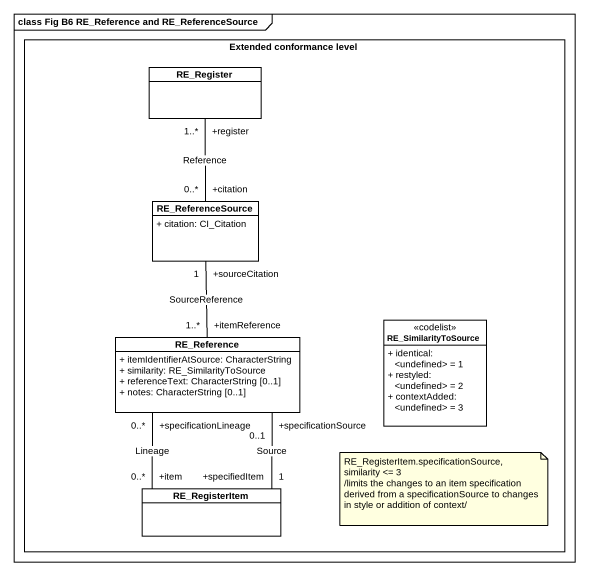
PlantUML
@startuml
mainframe class Fig B6 RE_Reference and RE_ReferenceSource
hide circle
hide empty members
skinparam classAttributeIconSize 0
rectangle "Extended conformance level" as Extended_conformance_level {
  class RE_Register #FFFFFF
  class RE_ReferenceSource #FFFFFF {
    + citation: CI_Citation
  }
  class RE_Reference #FFFFFF {
    + itemIdentifierAtSource: CharacterString
    + similarity: RE_SimilarityToSource
    + referenceText: CharacterString [0..1]
    + notes: CharacterString [0..1]
  }
  class RE_SimilarityToSource <<codelist>> #FFFFFF {
    + identical: <undefined> = 1
    + restyled: <undefined> = 2
    + contextAdded: <undefined> = 3
  }
  class RE_RegisterItem #FFFFFF
}
RE_Register "+register\n1..*" -- "+citation\n0..*" RE_ReferenceSource : Reference
RE_Reference "+itemReference\n1..*" -up- "+sourceCitation\n1" RE_ReferenceSource : SourceReference
RE_RegisterItem "+item\n0..*" -up- "+specificationLineage\n0..*" RE_Reference : Lineage
RE_RegisterItem "+specifiedItem\n1" -up- "+specificationSource\n0..1" RE_Reference : Source
note as N1
  RE_RegisterItem.specificationSource,similarity <= 3
  /limits the changes to an item specification derived from a specificationSource to changes in style or addition of context/
end note
@enduml
